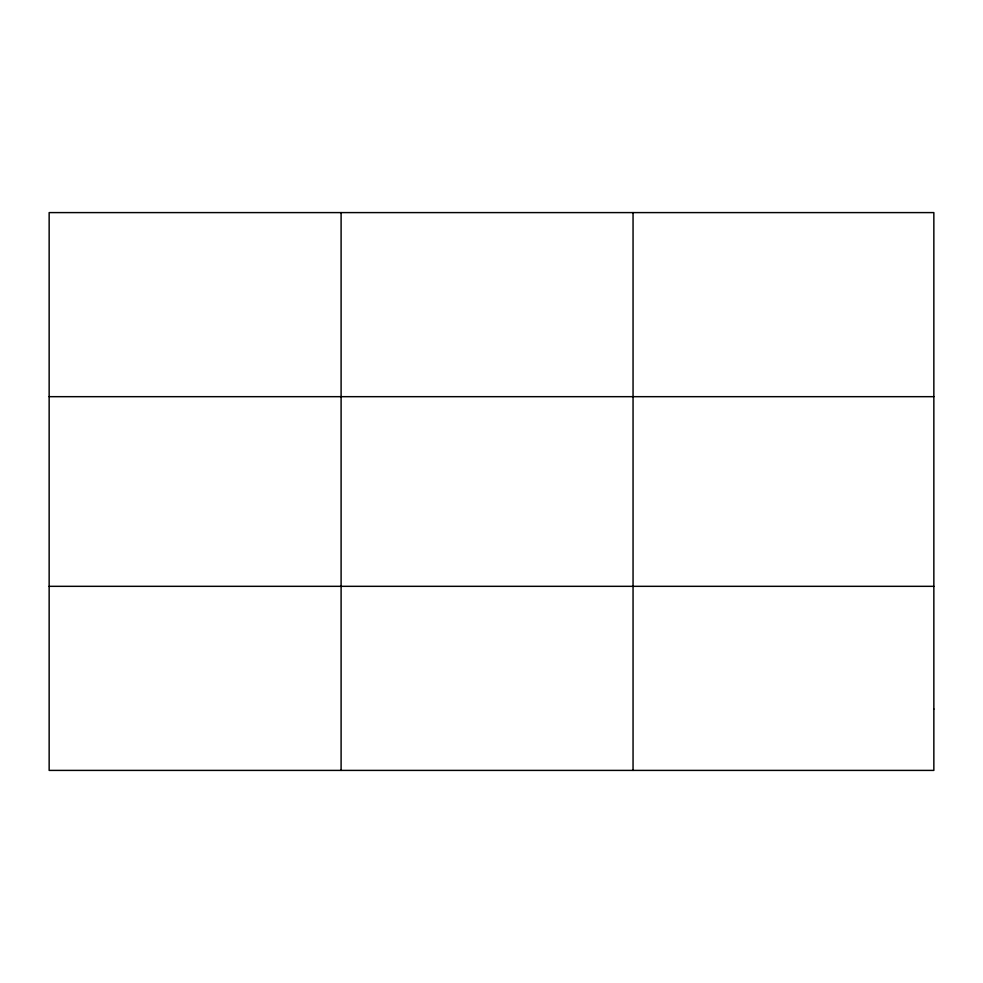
<?xml version="1.0" encoding="UTF-8"?>
<svg xmlns="http://www.w3.org/2000/svg" width="983" height="983" viewBox="0 0 983 983"><rect width="100%" height="100%" fill="white"/><g stroke="black" fill="none" stroke-linecap="round" stroke-linejoin="round"><path stroke-width="1.47" d="M341.101 770.402L341.101 212.598M633.052 770.402L633.052 212.598M49.15 396.677L933.85 396.677M49.15 586.323L933.85 586.323M933.85 709.05L933.85 770.402L49.15 770.402L49.15 212.598L933.85 212.598L933.85 709.05"/></g></svg>
